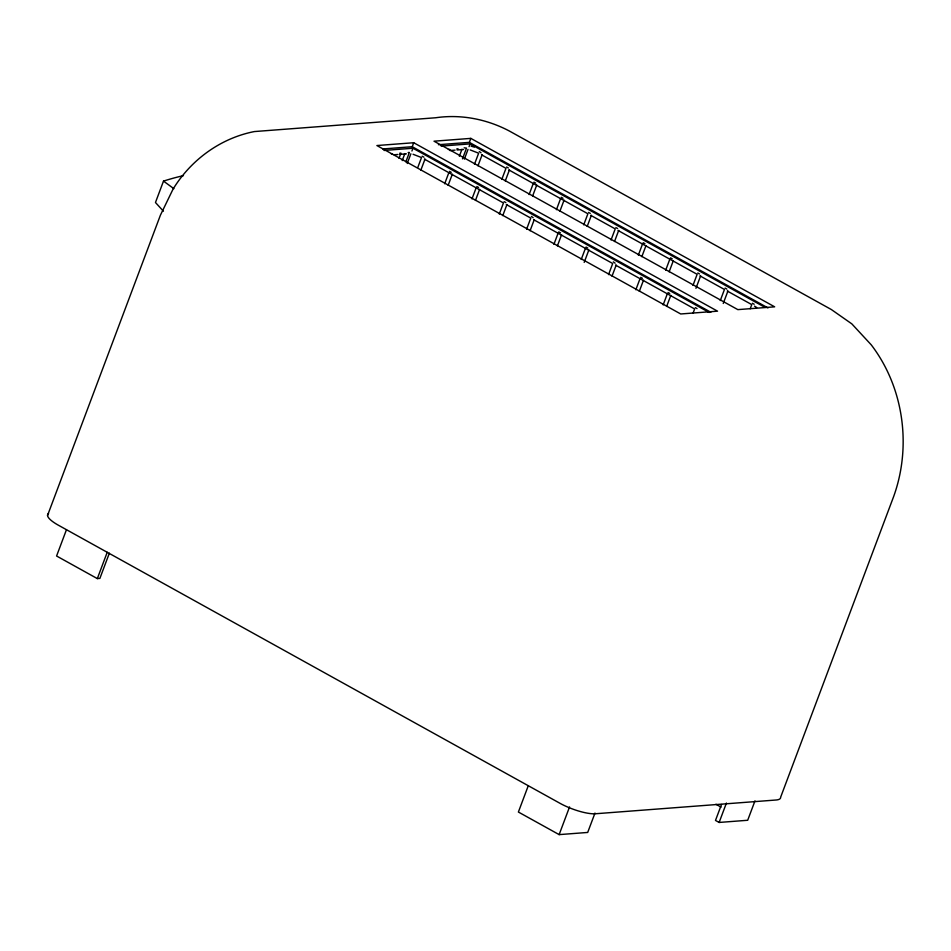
<?xml version="1.0" encoding="UTF-8"?>
<svg xmlns="http://www.w3.org/2000/svg" width="951" height="951" viewBox="0 0 951 951"><rect width="100%" height="100%" fill="white"/><g stroke="black" fill="none" stroke-linecap="round" stroke-linejoin="round"><path stroke-width="1.43" d="M183.46 175.65A498.93 236.359 -61 0 0 163.501 181.106L155.465 202.504L163.417 211.193M47.55 515.442L160.398 215.223L173.011 189.201C190.901 159.863 220.525 138.18 254.404 131.559L435.677 117.758C460.914 114.061 486.734 119.113 509.237 130.953L831.352 309.539L851.834 323.875L871.223 344.821C903.878 387.532 911.819 446.566 893.524 496.886L780.676 797.116A27.092 7.097 20.6 0 1 776.396 799.981L595.124 813.783A27.092 7.097 20.6 0 1 560.472 803.571L57.916 524.952A27.092 7.097 20.6 0 1 48.56 513.528M66.475 529.683L56.584 556.002L97.335 578.6L99.879 578.398L109.353 553.185M97.335 578.6L107.225 552.281M398.98 158.294L400.549 154.133M402.225 160.576L404.829 153.634M405.875 161.813L409.001 153.491M382.754 148.962L412.223 146.716L413.721 142.733L717.541 311.167L680.714 313.973L376.893 145.539L413.721 142.733M407.242 163.489L410.891 153.777M411.926 151.007L412.972 148.237L709.184 312.463M417.881 167.245L421.519 157.545L413.079 154.276M420.841 170.17L425.014 159.067M444.676 183.781L448.836 172.678M448.159 185.302L452.331 174.211M459.345 156.226L461.96 149.283M462.483 158.853L466.133 149.141M438.411 144.718L469.342 142.365L470.84 138.382L774.661 306.828L737.833 309.622L434.013 141.188L470.84 138.382M464.361 159.138L468.011 149.438M469.057 146.656L470.091 143.886L765.008 307.387M474.478 164.285L478.65 153.194L470.198 149.925M477.973 165.819L482.145 154.716M471.981 198.914L476.154 187.822M475.464 200.447L479.637 189.344M501.795 179.43L505.968 168.327L481.491 154.763M505.278 180.952L509.451 169.86M499.287 214.058L503.459 202.967L424.372 159.114M502.782 215.592L506.954 204.489M529.101 194.575L533.273 183.472M532.596 196.096L536.768 184.993M526.604 229.203L530.777 218.1L506.301 204.536M530.087 230.724L534.26 219.633M556.418 209.707L560.591 198.616M559.901 211.241L564.074 200.138M553.91 244.336L558.082 233.245M557.405 245.869L561.577 234.766M583.724 224.852L587.896 213.761L508.809 169.908M587.219 226.386L591.391 215.283M581.227 259.48L585.4 248.389M584.187 262.393L588.883 249.911M611.041 239.997L615.214 228.894L590.737 215.33M614.524 241.518L618.697 230.427M608.533 274.625L612.706 263.522L533.618 219.681M612.028 276.147L616.2 265.056M638.347 255.13L642.519 244.038M641.842 256.663L646.014 245.56M635.85 289.77L640.023 278.667M639.334 291.291L643.506 280.188M665.664 270.274L669.825 259.183M669.147 271.808L673.32 260.705M663.156 304.902L667.329 293.811M666.651 306.436L670.824 295.333M692.97 285.419L697.142 274.316L618.055 230.475M695.942 288.331L700.625 275.849M693.077 313.117L694.634 308.956L615.547 265.103M528.28 785.716L518.39 812.035L559.14 834.621L587.694 832.446L594.993 813.057M720.287 300.552L724.448 289.461L699.984 275.897M723.247 303.476L727.943 290.982M750.196 308.766L751.765 304.605L727.289 291.042M559.14 834.621L569.554 806.923M721.488 804.498L715.497 820.428L719.134 822.449L747.688 820.273L754.987 800.873M719.134 822.449L726.421 803.048M392.478 153.753L391.253 153.848M400.942 153.111L399.705 153.206M409.394 152.457L408.157 152.552M449.609 149.402L448.373 149.497M458.061 148.76L456.825 148.855M466.513 148.118L464.159 147.821M383.99 150.448L412.972 148.237M441.121 146.097L470.091 143.886M394.071 154.775L397.958 154.478M399.943 154.335L406.41 153.836M449.906 150.531L455.077 150.127M457.062 149.985L463.529 149.485M471.078 146.145L474.359 147.108M481.051 152.838L479.28 151.53M508.369 167.982L506.61 167.007M535.675 183.115L533.927 182.152M562.992 198.26L561.233 197.285M590.298 213.404L588.538 212.43M617.615 228.549L615.856 227.574M644.921 243.682L643.161 242.707M672.238 258.827L670.479 257.852M699.544 273.971L697.784 272.996M726.849 289.104L725.102 288.129M423.932 157.188L422.173 156.214M754.167 304.249L752.407 303.274M451.238 172.333L449.49 171.358M478.555 187.466L476.796 186.491M505.861 202.611L504.113 201.636M533.178 217.755L531.395 216.436M560.484 232.888L558.736 231.913M587.801 248.033L586.042 247.058M615.107 263.177L613.336 261.858M642.424 278.31L640.665 277.347M669.73 293.455L667.971 292.48M697.047 308.6L695.288 307.625M469.342 142.365L767.98 307.922M412.223 146.716L710.849 312.273M715.925 804.261L721.036 807.102M754.535 306.139L756.699 307.506M163.501 181.106L173.855 188.667"/></g></svg>
